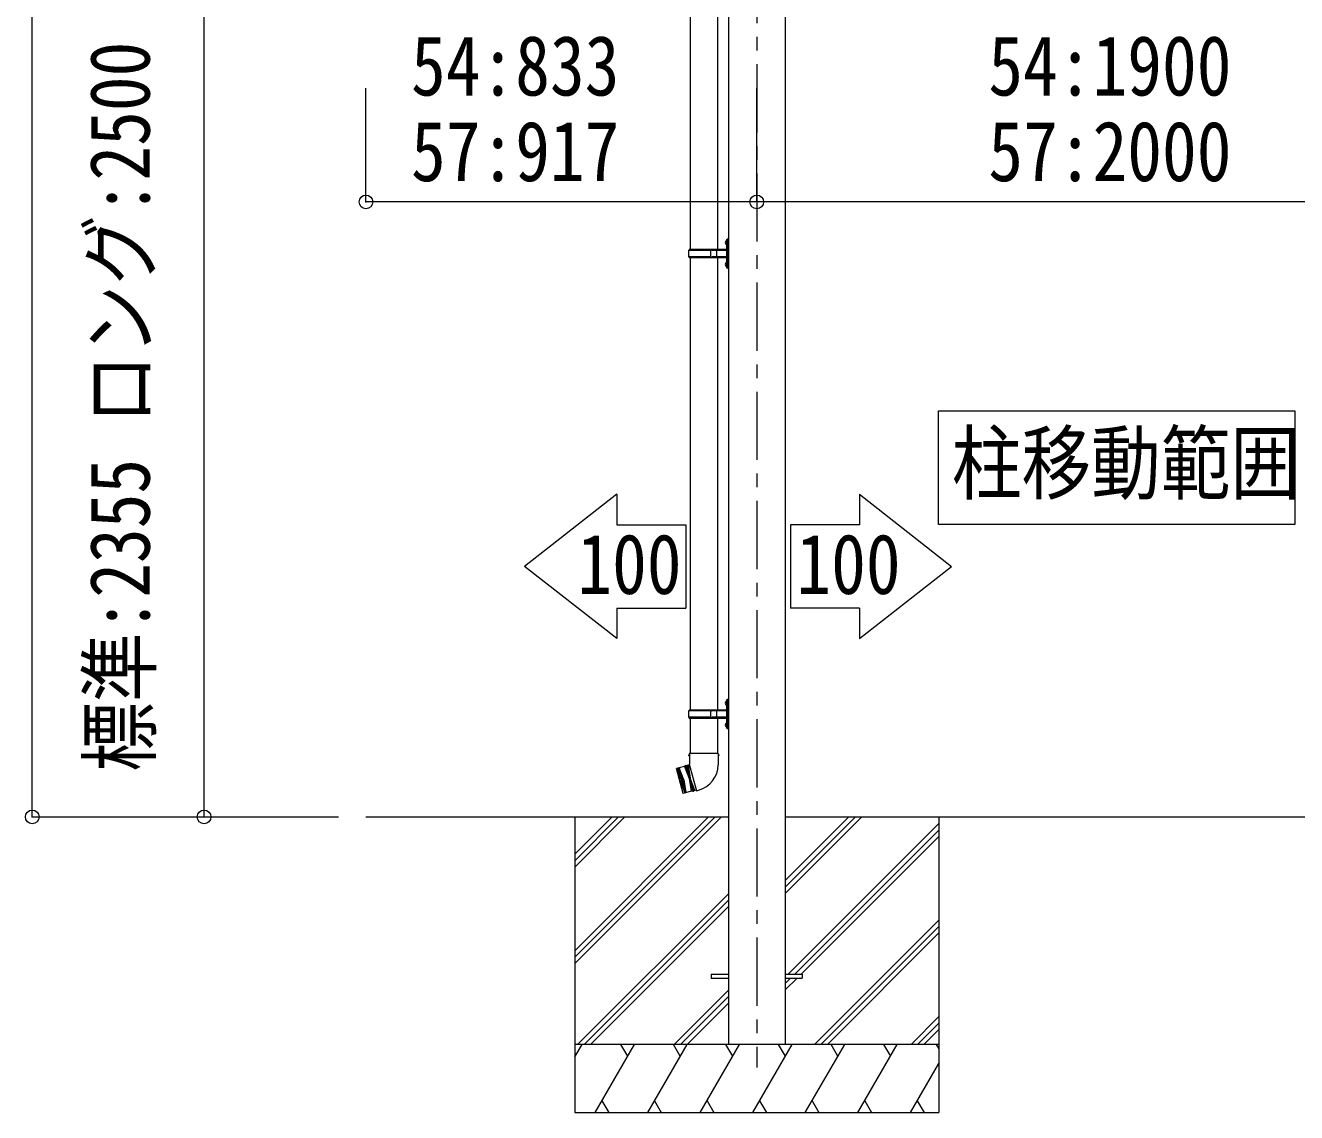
# Model space of a CAD drawing. Units: millimetres, scale not verified. Extents: x -8385 to 8479, y -5853 to 5787.
# Drawn here: x 108 to 2901, y -2877 to -487 of the extents above; entities that cross this region are included whole.
import ezdxf
from ezdxf.enums import TextEntityAlignment as Align

# ---------------------------------------------------------------- set-up
doc = ezdxf.new("R2010")
doc.units = ezdxf.units.MM
doc.header["$LTSCALE"] = 30
doc.header["$PDMODE"] = 32
doc.header["$PDSIZE"] = 30
doc.linetypes.add('CHAIN1', pattern=[8, 5, -1, 1, -1])
doc.layers.add('0-6_ELV2', color=4, linetype='Continuous', lineweight=9)
doc.styles.add('ＭＳ ゴシック', font='')
doc.styles.get('ＭＳ ゴシック').set_extended_font_data('MS Gothic')

msp = doc.modelspace()

# ---------------------------------------------------------------- linework, layer by layer
at = {"layer": '0-6_ELV2', "color": 5, "linetype": 'CHAIN1'}
msp.add_line((1714.97, 387.79), (1714.97, -2777.65), dxfattribs=at)
at = {"layer": '0-6_ELV2', "color": 6}
for p, q in [((122.7, -2227.04), (122.7, 253.73)), ((500.45, -2227.04), (500.45, 127.96)), ((856.13, -874.97), (856.13, -624.97)), ((1714.97, -874.97), (1714.97, -624.97)), ((1714.97, -874.97), (856.13, -874.97)), ((4864.68, -874.97), (1714.97, -874.97)), ((122.7, -2227.04), (795.74, -2227.04)), ((500.45, -2227.04), (795.74, -2227.04))]:
    msp.add_line(p, q, dxfattribs=at)
at = {"layer": '0-6_ELV2'}
for p, q in [((1652.47, 126.86), (1652.47, -2727.04)), ((1777.47, 126.86), (1777.47, -2727.04)), ((1614.97, -2572.54), (1614.97, -2581.54)), ((1614.97, -2572.54), (1652.47, -2572.54)), ((1614.97, -2581.54), (1652.47, -2581.54)), ((1777.47, -2572.54), (1814.97, -2572.54)), ((1777.47, -2581.54), (1814.97, -2581.54)), ((1814.97, -2572.54), (1814.97, -2581.54))]:
    msp.add_line(p, q, dxfattribs=at)
at = {"layer": '0-6_ELV2', "color": 7}
for p, q in [((1568.61, -90.04), (1568.61, -979.53)), ((1628.31, -90.04), (1628.31, -979.53)), ((1646.16, -962.39), (1648.21, -963.39)), ((1646.16, -966.69), (1648.21, -965.69)), ((1647.43, -960.39), (1647.43, -968.69)), ((1647.43, -960.39), (1648.07, -960.39)), ((1647.43, -968.69), (1648.07, -968.69)), ((1648.07, -960.39), (1648.47, -960.79)), ((1648.07, -960.39), (1648.07, -968.69)), ((1648.07, -968.69), (1648.47, -968.29)), ((1648.21, -963.39), (1648.82, -964.54)), ((1648.21, -965.69), (1648.82, -964.54)), ((1650.47, -956.04), (1648.47, -958.04)), ((1648.47, -958.04), (1648.47, -1019.04)), ((1650.47, -956.04), (1652.47, -956.04)), ((1650.47, -956.04), (1650.47, -1021.04)), ((1652.47, -1021.04), (1652.47, -956.04)), ((1565.47, -981.54), (1566.47, -979.54)), ((1613.96, -981.54), (1565.47, -981.54)), ((1565.47, -995.54), (1565.47, -981.54)), ((1613.96, -995.54), (1565.47, -995.54)), ((1565.47, -995.54), (1566.47, -997.54)), ((1647.97, -979.54), (1566.47, -979.54)), ((1566.47, -997.54), (1647.97, -997.54)), ((1568.61, -997.53), (1568.61, -1992.04)), ((1613.96, -997.54), (1613.96, -979.54)), ((1614.72, -979.54), (1616.72, -981.54)), ((1614.72, -997.54), (1616.72, -995.54)), ((1647.97, -981.54), (1616.72, -981.54)), ((1647.97, -995.54), (1616.72, -995.54)), ((1627.09, -981.54), (1625.09, -979.54)), ((1627.09, -995.54), (1625.09, -997.54)), ((1627.09, -995.54), (1627.09, -981.54)), ((1628.31, -997.53), (1628.31, -1992.04)), ((1646.16, -1010.39), (1648.21, -1011.39)), ((1646.16, -1014.69), (1648.21, -1013.69)), ((1647.43, -1008.39), (1647.43, -1016.69)), ((1647.43, -1008.39), (1648.07, -1008.39)), ((1647.43, -1016.69), (1648.07, -1016.69)), ((1648.07, -1008.39), (1648.47, -1008.79)), ((1648.07, -1008.39), (1648.07, -1016.69)), ((1648.07, -1016.69), (1648.47, -1016.29)), ((1648.21, -1011.39), (1648.82, -1012.54)), ((1648.21, -1013.69), (1648.82, -1012.54)), ((1648.47, -1019.04), (1650.47, -1021.04)), ((1652.47, -1021.04), (1650.47, -1021.04)), ((2114.23, -1584.28), (2114.23, -1334.01)), ((2114.23, -1334.01), (2897.6, -1334.01)), ((2897.6, -1334.01), (2897.6, -1584.28)), ((1407.28, -1517.55), (1204.8, -1676.29)), ((1407.28, -1517.55), (1407.28, -1584.75)), ((1940.43, -1517.55), (1940.43, -1584.75)), ((1940.43, -1517.55), (2142.91, -1676.29)), ((1407.28, -1584.75), (1558.82, -1584.75)), ((1558.82, -1584.75), (1558.82, -1767.83)), ((1940.43, -1584.75), (1788.89, -1584.75)), ((1788.89, -1584.75), (1788.89, -1767.83)), ((2897.6, -1584.28), (2114.23, -1584.28)), ((1407.28, -1835.03), (1204.8, -1676.29)), ((1940.43, -1835.03), (2142.91, -1676.29)), ((1407.28, -1767.83), (1407.28, -1835.03)), ((1407.28, -1767.83), (1558.82, -1767.83)), ((1940.43, -1767.83), (1788.89, -1767.83)), ((1940.43, -1767.83), (1940.43, -1835.03)), ((1646.16, -1974.89), (1648.21, -1975.89)), ((1646.16, -1979.19), (1648.21, -1978.19)), ((1647.43, -1972.89), (1647.43, -1981.19)), ((1647.43, -1972.89), (1648.07, -1972.89)), ((1647.43, -1981.19), (1648.07, -1981.19)), ((1648.07, -1972.89), (1648.47, -1973.29)), ((1648.07, -1972.89), (1648.07, -1981.19)), ((1648.07, -1981.19), (1648.47, -1980.79)), ((1648.21, -1975.89), (1648.82, -1977.04)), ((1648.21, -1978.19), (1648.82, -1977.04)), ((1650.47, -1968.54), (1648.47, -1970.54)), ((1648.47, -1970.54), (1648.47, -2031.54)), ((1650.47, -1968.54), (1652.47, -1968.54)), ((1650.47, -1968.54), (1650.47, -2033.54)), ((1652.47, -2033.54), (1652.47, -1968.54)), ((1565.47, -1994.04), (1566.47, -1992.04)), ((1613.96, -1994.04), (1565.47, -1994.04)), ((1565.47, -2008.04), (1565.47, -1994.04)), ((1613.96, -2008.04), (1565.47, -2008.04)), ((1565.47, -2008.04), (1566.47, -2010.04)), ((1647.97, -1992.04), (1566.47, -1992.04)), ((1566.47, -2010.04), (1647.97, -2010.04)), ((1568.61, -2010.04), (1568.61, -2087.91)), ((1613.96, -2010.04), (1613.96, -1992.04)), ((1614.72, -1992.04), (1616.72, -1994.04)), ((1614.72, -2010.04), (1616.72, -2008.04)), ((1647.97, -1994.04), (1616.72, -1994.04)), ((1647.97, -2008.04), (1616.72, -2008.04)), ((1627.09, -1994.04), (1625.09, -1992.04)), ((1627.09, -2008.04), (1625.09, -2010.04)), ((1627.09, -2008.04), (1627.09, -1994.04)), ((1628.31, -2010.04), (1628.31, -2087.91)), ((1646.16, -2022.89), (1648.21, -2023.89)), ((1646.16, -2027.19), (1648.21, -2026.19)), ((1647.43, -2020.89), (1647.43, -2029.19)), ((1647.43, -2020.89), (1648.07, -2020.89)), ((1647.43, -2029.19), (1648.07, -2029.19)), ((1648.07, -2020.89), (1648.47, -2021.29)), ((1648.07, -2020.89), (1648.07, -2029.19)), ((1648.07, -2029.19), (1648.47, -2028.79)), ((1648.21, -2023.89), (1648.82, -2025.04)), ((1648.21, -2026.19), (1648.82, -2025.04)), ((1648.47, -2031.54), (1650.47, -2033.54)), ((1652.47, -2033.54), (1650.47, -2033.54)), ((1566.76, -2087.91), (1565.06, -2092.41)), ((1566.79, -2092.91), (1565.06, -2092.41)), ((1566.76, -2087.91), (1566.9, -2111.15)), ((1630.16, -2087.91), (1566.76, -2087.91)), ((1630.16, -2087.91), (1630.01, -2112.91)), ((1631.66, -2092.41), (1630.13, -2092.91)), ((1630.16, -2087.91), (1631.66, -2092.41)), ((1538.18, -2121.43), (1538.54, -2120.82)), ((1538.18, -2121.43), (1552.49, -2174.85)), ((1556.41, -2116.03), (1538.54, -2120.82)), ((1553.11, -2175.2), (1538.54, -2120.82)), ((1546.79, -2147.75), (1542.4, -2119.79)), ((1542.4, -2119.79), (1556.97, -2174.17)), ((1554.51, -2145.68), (1544.33, -2119.27)), ((1544.33, -2119.27), (1558.9, -2173.65)), ((1559.04, -2114.29), (1556.41, -2116.03)), ((1556.41, -2116.03), (1566.59, -2142.45)), ((1559.04, -2114.29), (1560.98, -2113.77)), ((1574.13, -2170.6), (1559.04, -2114.29)), ((1563.94, -2113.24), (1560.98, -2113.77)), ((1560.98, -2113.77), (1576.07, -2170.09)), ((1566.84, -2112.46), (1563.94, -2113.24)), ((1563.94, -2113.24), (1568.52, -2141.93)), ((1566.9, -2111.15), (1566.51, -2111.25)), ((1566.51, -2111.25), (1582.12, -2169.5)), ((1546.79, -2147.75), (1556.97, -2174.17)), ((1554.51, -2145.68), (1558.9, -2173.65)), ((1566.59, -2142.45), (1570.98, -2170.41)), ((1578.9, -2169.07), (1568.52, -2141.93)), ((1553.11, -2175.2), (1552.49, -2174.85)), ((1570.98, -2170.41), (1553.11, -2175.2)), ((1574.13, -2170.6), (1570.98, -2170.41)), ((1574.13, -2170.6), (1576.07, -2170.09)), ((1578.9, -2169.07), (1576.07, -2170.09)), ((1581.8, -2168.29), (1578.9, -2169.07)), ((1582.12, -2169.5), (1587.03, -2168.18)), ((856.13, -2227.04), (1652.47, -2227.04)), ((1314.97, -2309.08), (1397.01, -2227.04)), ((1314.97, -2323.23), (1411.15, -2227.04)), ((1314.97, -2337.37), (1425.3, -2227.04)), ((1314.97, -2549.5), (1637.43, -2227.04)), ((1314.97, -2535.36), (1623.29, -2227.04)), ((1314.97, -2521.21), (1609.15, -2227.04)), ((1314.97, -2227.04), (1314.97, -2877.04)), ((1777.47, -2367.08), (1917.51, -2227.04)), ((1777.47, -2381.23), (1931.65, -2227.04)), ((1777.47, -2395.37), (1945.8, -2227.04)), ((1777.47, -2227.04), (3352.46, -2227.04)), ((2114.97, -2227.04), (2114.97, -2877.04)), ((1784.14, -2572.54), (2114.97, -2241.72)), ((1798.28, -2572.54), (2114.97, -2255.86)), ((1812.43, -2572.54), (2114.97, -2270)), ((1321.27, -2727.04), (1652.47, -2395.85)), ((1335.42, -2727.04), (1652.47, -2409.99)), ((1349.56, -2727.04), (1652.47, -2424.13)), ((1841.77, -2727.04), (2114.97, -2453.85)), ((1855.92, -2727.04), (2114.97, -2467.99)), ((1870.06, -2727.04), (2114.97, -2482.13)), ((1777.47, -2593.36), (1789.28, -2581.54)), ((1777.47, -2607.5), (1803.43, -2581.54)), ((1652.47, -2607.98), (1533.41, -2727.04)), ((1547.55, -2727.04), (1652.47, -2622.12)), ((1561.69, -2727.04), (1652.47, -2636.26)), ((2053.91, -2727.04), (2114.97, -2665.98)), ((2068.05, -2727.04), (2114.97, -2680.12)), ((2082.19, -2727.04), (2114.97, -2694.26)), ((1314.97, -2754.54), (1330.84, -2727.04)), ((2114.97, -2727.04), (1314.97, -2727.04)), ((1359.71, -2877.04), (1446.31, -2727.04)), ((1431.31, -2753.02), (1416.31, -2727.04)), ((1475.18, -2877.04), (1561.79, -2727.04)), ((1546.78, -2753.02), (1531.78, -2727.04)), ((1590.65, -2877.04), (1677.25, -2727.04)), ((1662.25, -2753.02), (1647.25, -2727.04)), ((1706.12, -2877.04), (1792.73, -2727.04)), ((1777.72, -2753.02), (1762.72, -2727.04)), ((1821.59, -2877.04), (1908.2, -2727.04)), ((1893.19, -2753.02), (1878.19, -2727.04)), ((1937.06, -2877.04), (2023.67, -2727.04)), ((1993.66, -2727.04), (2008.67, -2753.02)), ((2109.13, -2727.04), (2114.97, -2737.14)), ((2052.53, -2877.04), (2114.97, -2768.9)), ((1314.97, -2877.04), (2114.97, -2877.04)), ((1374.71, -2851.06), (1389.71, -2877.04)), ((1490.18, -2851.06), (1505.18, -2877.04)), ((1605.65, -2851.06), (1620.65, -2877.04)), ((1721.12, -2851.06), (1736.12, -2877.04)), ((1836.59, -2851.06), (1851.59, -2877.04)), ((1952.06, -2851.06), (1967.06, -2877.04)), ((2067.53, -2851.06), (2082.53, -2877.04))]:
    msp.add_line(p, q, dxfattribs=at)
for centre, radius, start, end in [((1651.76, -964.54), 6, 136.21765, 223.78235), ((1647.97, -979.04), 0.5, 270, 0), ((1647.97, -981.04), 0.5, 270, 0), ((1647.97, -996.04), 0.5, 0, 90), ((1647.97, -998.04), 0.5, 0, 90), ((1651.76, -1012.54), 6, 136.21765, 223.78235), ((1651.76, -1977.04), 6, 136.21765, 223.78235), ((1647.97, -1991.54), 0.5, 270, 0), ((1647.97, -1993.54), 0.5, 270, 0), ((1647.97, -2008.54), 0.5, 0, 90), ((1647.97, -2010.54), 0.5, 0, 90), ((1651.76, -2025.04), 6, 136.21765, 223.78235), ((1572.02, -2112.16), 58, 285, 359.65623)]:
    msp.add_arc(centre, radius, start, end, dxfattribs=at)
at = {"layer": '0-6_ELV2', "color": 6}
for p in [(856.13, -874.97), (1714.97, -874.97), (122.7, -2227.04), (500.45, -2227.04)]:
    msp.add_point(p, dxfattribs=at)

# ---------------------------------------------------------------- texts
at = {"layer": '0-6_ELV2', "color": 7, "style": 'ＭＳ ゴシック', "width": 0.85}
msp.add_text('標準:2355 ロング:2500 超ロング:2800', height=132, rotation=90, dxfattribs=at).set_placement((420.33, -2127.65), align=Align.BOTTOM_LEFT)
for s, p in [('54:833', (955.09, -680.75)), ('54:1900', (2223.77, -680.75)), ('57:917', (955.09, -868.97)), ('57:2000', (2223.77, -868.97)), ('柱移動範囲', (2143.63, -1554.78)), ('100', (1320.64, -1776.44)), ('100', (1802.07, -1776.44))]:
    msp.add_text(s, height=132, dxfattribs=at).set_placement(p, align=Align.BOTTOM_LEFT)

doc.saveas('drawing.dxf')
